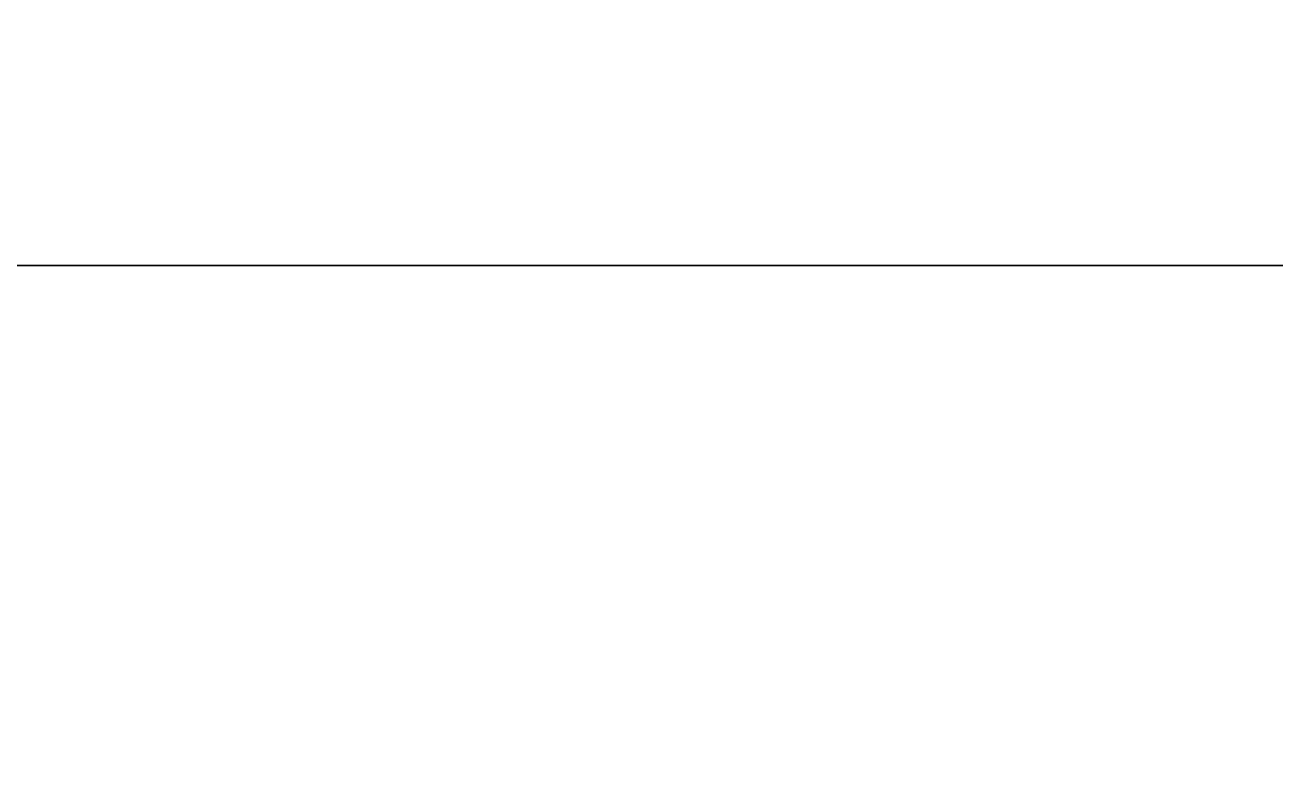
# Model space of a CAD drawing. Header units: millimetres. Extents: x 4812 to 5406, y -1197 to -777.
# Drawn here: x 4895.17 to 4904.89, y -1105.5 to -1099.64 of the extents above; entities that cross this region are included whole.
import ezdxf

# ---------------------------------------------------------------- set-up
doc = ezdxf.new("R2010")
doc.units = ezdxf.units.MM
doc.header["$LTSCALE"] = 0.1
doc.layers.get('0').update_dxf_attribs({"lineweight": 13})
doc.layers.add('DIM', color=3, linetype='Continuous', lineweight=9)
doc.styles.get("Standard").update_dxf_attribs({"font": 'arial.ttf'})
doc.dimstyles.new('사본 ISO-25', dxfattribs={"dimtxt": 5, "dimasz": 5, "dimexe": 1.25, "dimexo": 0.625, "dimgap": 1.2, "dimtad": 1, "dimtih": 1, "dimtoh": 1, "dimdec": 1, "dimdsep": 46, "dimtxsty": 'Standard', "dimcen": 5, "dimclrd": 3, "dimclre": 3, "dimclrt": 4, "dimadec": 0, "dimazin": 0, "dimtfac": 1, "dimtdec": 1, "dimtmove": 0, "dimatfit": 3, "dimfxl": 1.25, "dimarcsym": 0})

# ---------------------------------------------------------------- blocks, each defined once
blk = doc.blocks.new('*D23')
at = {"layer": 'Defpoints', "color": 0, "transparency": 16777216}
for p in [(4882.86, -1092.5148), (4937.86, -1092.5148), (4937.86, -1115.0148)]:
    blk.add_point(p, dxfattribs=at)
at = {"layer": 'DIM', "color": 3, "lineweight": -2, "transparency": 16777216}
for p, q in [((4882.86, -1093.1398), (4882.86, -1116.2648)), ((4937.86, -1093.1398), (4937.86, -1116.2648)), ((4882.86, -1115.0148), (4864.3395, -1115.0148)), ((4932.86, -1115.0148), (4887.86, -1115.0148))]:
    blk.add_line(p, q, dxfattribs=at)
at = {"layer": 'DIM', "color": 3, "transparency": 16777216}
for points in [[(4887.86, -1114.1815), (4887.86, -1115.8481), (4882.86, -1115.0148)], [(4932.86, -1114.1815), (4932.86, -1115.8481), (4937.86, -1115.0148)]]:
    blk.add_solid(points, dxfattribs=at)
at = {"layer": 'DIM', "color": 4, "transparency": 16777216, "insert": (4869.1395, -1111.2722), "char_height": 5, "attachment_point": 5}
blk.add_mtext('55', dxfattribs=at)
blk = doc.blocks.new('*D24')
at = {"layer": 'Defpoints', "color": 0, "transparency": 16777216}
for p in [(4910.36, -923.8886), (4876.7537, -1009.1992), (4899.4236, -1009.616), (4900.0069, -1095.9815), (4910.36, -1106.6204)]:
    blk.add_point(p, dxfattribs=at)
at = {"layer": 'DIM', "color": 3, "lineweight": -2, "transparency": 16777216}
for start, end in [(90, 92.279571), (92.28319, 102.71681), (85.437239, 87.71681), (102.720429, 105), (107.28319, 109.562761)]:
    blk.add_arc((4910.36, -1134.6199), 125.4814, start, end, dxfattribs=at)
at = {"layer": 'DIM', "color": 3, "transparency": 16777216}
for points in [[(4915.3424, -1010.0713), (4915.3756, -1008.405), (4910.36, -1009.1385)], [(4872.8485, -1014.0038), (4873.3118, -1015.6047), (4877.8831, -1013.4142)]]:
    blk.add_solid(points, dxfattribs=at)
at = {"layer": 'DIM', "color": 4, "transparency": 16777216, "insert": (4869.2927, -1010.3432), "char_height": 5, "attachment_point": 5}
blk.add_mtext('15°', dxfattribs=at)

msp = doc.modelspace()

# ---------------------------------------------------------------- linework, layer by layer
at = {"color": 7, "linetype": 'Continuous', "lineweight": 18}
msp.add_line((4882.86, -1101.5148), (4936.4071, -1101.5148), dxfattribs=at)
at = {"color": 7, "linetype": 'Continuous'}
msp.add_line((4934.61, -1101.5148), (4882.86, -1101.5148), dxfattribs=at)

# ---------------------------------------------------------------- dimensions: what is measured, and where the dimension line sits
at = {"layer": 'DIM'}
dim = msp.add_angular_dim_2l(base=(4899.4236, -1009.616), line1=((4910.36, -923.8886), (4910.36, -1106.6204)), line2=((4900.0069, -1095.9815), (4876.7537, -1009.1992)), dimstyle='사본 ISO-25', override={"dimtad": 3}, dxfattribs=at)
dim.commit()
dim.dimension.update_dxf_attribs({"geometry": '*D24', "text_midpoint": (4870.9885, -1015.4752), "dimtype": 162})
dim = msp.add_linear_dim(base=(4937.86, -1115.0148), p1=(4882.86, -1092.5148), p2=(4937.86, -1092.5148), dimstyle='사본 ISO-25', dxfattribs=at)
dim.commit()
dim.dimension.update_dxf_attribs({"geometry": '*D23', "text_midpoint": (4869.1395, -1115.0148), "dimtype": 160})

doc.saveas('drawing.dxf')
